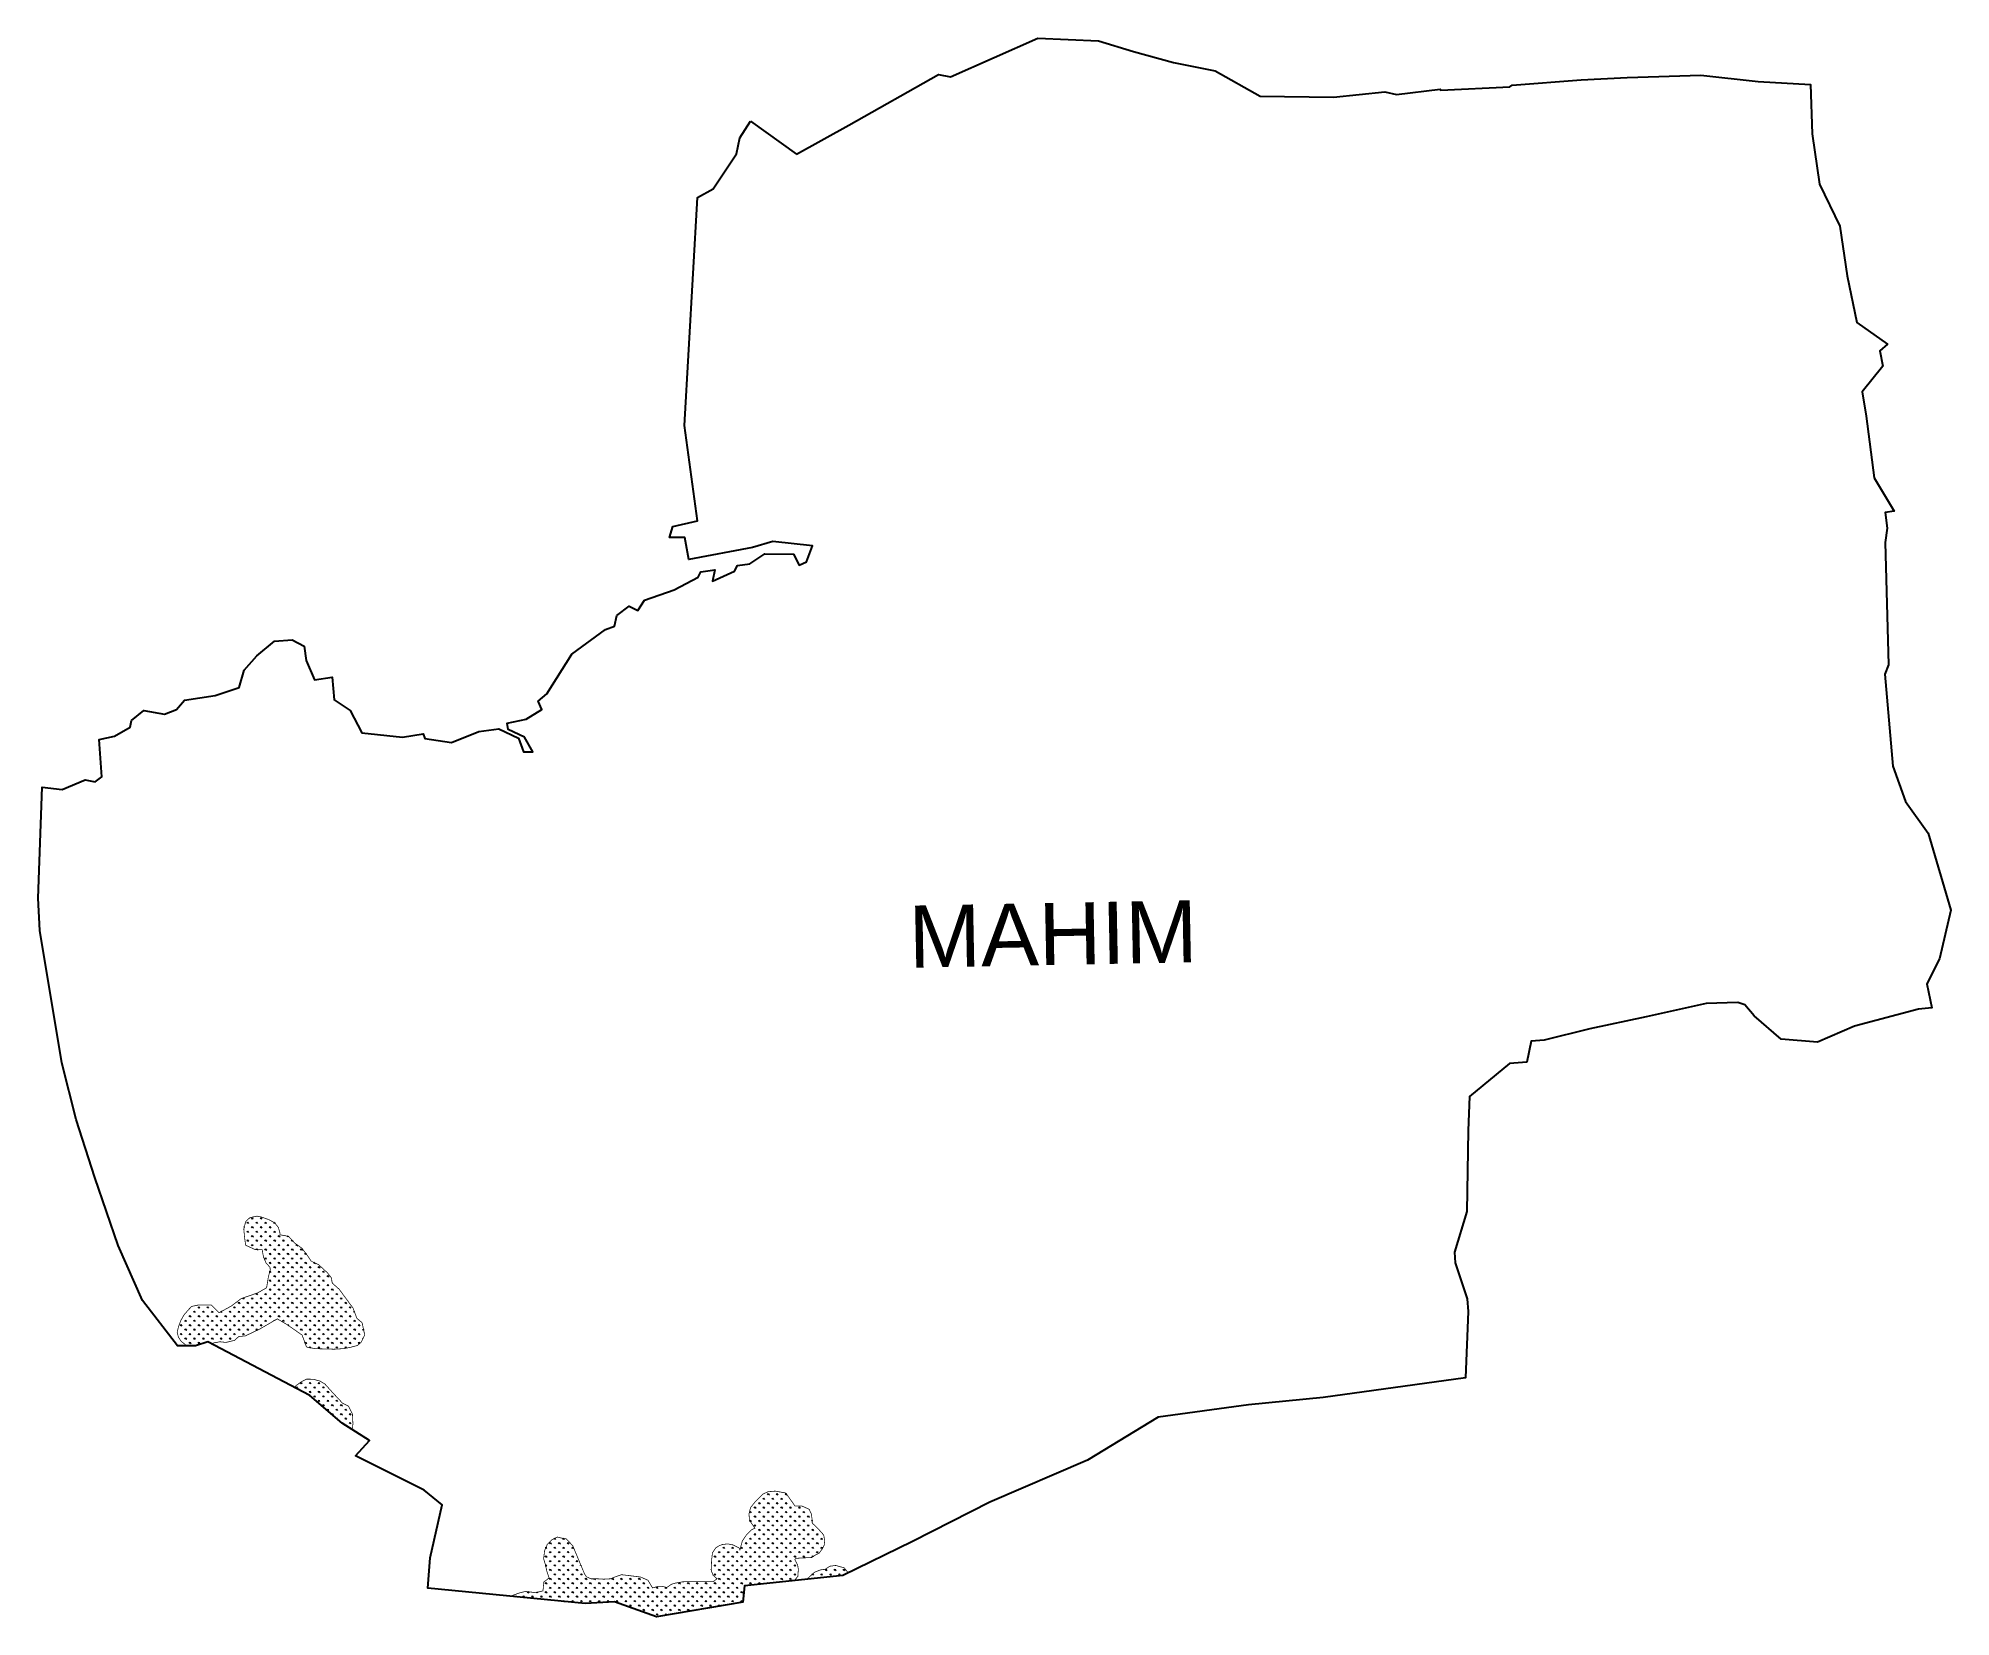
# Model space of a CAD drawing. Header units: metres. Extents: x 260119 to 267842, y 2171850 to 2178220.
import ezdxf

# ---------------------------------------------------------------- set-up
doc = ezdxf.new("R2010")
doc.units = ezdxf.units.M
for name, color, linetype in [('MANGROOVES', 112, 'Continuous'), ('village', 3, 'Continuous'), ('VILLAGE NAME', 250, 'Continuous')]:
    doc.layers.add(name, color=color, linetype=linetype)

msp = doc.modelspace()

# ---------------------------------------------------------------- hatches: boundary and pattern name
at = {"layer": 'MANGROOVES'}
h = msp.add_hatch(dxfattribs=at)
h.set_pattern_fill('GRASS', color=256)
h.paths.add_polyline_path([(261302.7, 2173217.8), (261287.4, 2173237.5), (261252.6, 2173269.6), (261221.2, 2173285.2), (261204.3, 2173310.4), (261184.4, 2173336.7), (261155.8, 2173357.3), (261129.2, 2173385.3), (261096.2, 2173391), (261094.6, 2173401.5), (261089, 2173420.3), (261075.2, 2173438.4), (261053.5, 2173451.1), (261021.3, 2173462.8), (261002.6, 2173466.5), (260974.1, 2173460.5), (260957.1, 2173444.7), (260949.3, 2173414.6), (260953.1, 2173376.2), (260956.9, 2173349.1), (260993.9, 2173332.1), (261023.5, 2173330.6), (261029, 2173300.9), (261039.3, 2173277.4), (261055.4, 2173259.6), (261056.1, 2173249.5), (261048.7, 2173221.7), (261041.5, 2173177.7), (261006.2, 2173157.1), (260938, 2173133.4), (260899.4, 2173103.8), (260849.6, 2173076.8), (260819.2, 2173107.4), (260784.7, 2173107.8), (260763.1, 2173107.3), (260738.8, 2173102.1), (260725.7, 2173088.5), (260707.8, 2173067.6), (260695.6, 2173046.4), (260685.4, 2173019.5), (260680.3, 2172997.1), (260685.5, 2172977.8), (260695.9, 2172962), (260719.9, 2172942.7), (260753.7, 2172942.8), (260804.5, 2172958.8), (260817.1, 2172952.2), (260826, 2172954.4), (260853.1, 2172959.6), (260877.4, 2172956.9), (260912, 2172965.1), (260929, 2172980.6), (260956.1, 2172983.4), (261014.3, 2173011.1), (261084.6, 2173052), (261125.2, 2173028.1), (261184.9, 2172986.4), (261202.6, 2172938.2), (261235.7, 2172931.9), (261261.1, 2172930.9), (261285.2, 2172930.6), (261312.5, 2172929.4), (261350.8, 2172931.7), (261378.9, 2172936.8), (261408.6, 2172944.6), (261424.1, 2172958.6), (261437.6, 2172987.5), (261426.9, 2173036.5), (261405.7, 2173054.3), (261390.6, 2173095.4), (261334.2, 2173171.7), (261306.8, 2173196)])
h = msp.add_hatch(dxfattribs=at)
h.set_pattern_fill('GRASS', color=256)
h.paths.add_polyline_path([(261308.4, 2172753.9), (261276.8, 2172789.1), (261257.2, 2172800.8), (261229.2, 2172808.3), (261202.3, 2172808.6), (261180.2, 2172797), (261159.7, 2172782.2), (261155.9, 2172774.1), (261216.3, 2172742.3), (261346.1, 2172631.2), (261391.1, 2172602.7), (261387.4, 2172608.8), (261390, 2172627.4), (261388.1, 2172667.1), (261372.3, 2172699.7), (261348.3, 2172711.4)])
h = msp.add_hatch(dxfattribs=at)
h.set_pattern_fill('GRASS', color=256)
h.paths.add_polyline_path([(262970.6, 2171974.3), (263170.9, 2171995.4), (263186.3, 2172011.6), (263188.6, 2172041.5), (263185.4, 2172058.6), (263174.5, 2172079.7), (263178.4, 2172085.5), (263242.9, 2172088.9), (263258.9, 2172099.5), (263272.3, 2172106.4), (263285.6, 2172124.3), (263293.1, 2172139.8), (263295, 2172157.3), (263290.7, 2172179.8), (263265.6, 2172208), (263244.5, 2172227.6), (263244.3, 2172240.1), (263241.2, 2172263.9), (263232.3, 2172283.5), (263203.3, 2172296.4), (263175, 2172296.7), (263137.8, 2172349.2), (263095, 2172356.8), (263066.7, 2172354.2), (263047, 2172345.7), (263012, 2172311.1), (262995.8, 2172290.2), (262989.3, 2172265.6), (262991, 2172239.6), (263013.3, 2172206.7), (263001, 2172201.6), (262978.3, 2172179), (262962.1, 2172154.8), (262952.6, 2172119.3), (262949.1, 2172127.7), (262923.5, 2172139.9), (262903.2, 2172143.8), (262880.8, 2172141), (262866.4, 2172135.2), (262854.9, 2172127.2), (262841.9, 2172108.2), (262838.2, 2172078), (262836.8, 2172036.5), (262844.1, 2172017.3), (262860.1, 2172003), (262845.4, 2171991.6), (262762.2, 2171991.8), (262721.5, 2171990.6), (262694.4, 2171986), (262675.7, 2171980.8), (262657.3, 2171967.7), (262641.5, 2171971.9), (262622, 2171972.3), (262599.9, 2171966), (262581.2, 2171996.9), (262551.4, 2172010.1), (262474.5, 2172019.5), (262452.9, 2172012.2), (262431.1, 2172003), (262402.9, 2172001.2), (262377.1, 2172002.9), (262352.2, 2172002.7), (262332.4, 2172011.2), (262325.5, 2172021.7), (262277.5, 2172136.6), (262251.1, 2172164), (262229.9, 2172167.6), (262215.6, 2172171.5), (262193.7, 2172160.2), (262174.8, 2172142.1), (262164.1, 2172117), (262160, 2172084.2), (262167.5, 2172058.4), (262172.7, 2172034.7), (262182.3, 2172006.3), (262160.9, 2171990), (262157.4, 2171954), (262126.5, 2171946.8), (262088, 2171952.2), (262060.1, 2171945.1), (262025.8, 2171932.4), (262327.3, 2171902.8), (262446.7, 2171910.1), (262616.1, 2171849.8), (262964, 2171908.2)])
h = msp.add_hatch(dxfattribs=at)
h.set_pattern_fill('GRASS', color=256)
h.paths.add_polyline_path([(263373.5, 2172047.2), (263339.5, 2172056.7), (263316.1, 2172053.7), (263296.7, 2172041.2), (263278, 2172038.8), (263253.4, 2172029.1), (263223, 2172000.9), (263367.9, 2172016.2), (263390.2, 2172027.1)])

# ---------------------------------------------------------------- linework, layer by layer
at = {"color": 3}
msp.add_lwpolyline([(262995.6, 2177885.2), (263180.4, 2177752.6)], dxfattribs=at)
at = {"layer": 'MANGROOVES', "const_width": 2.97, "flags": 128}
for points in [[(260720.9, 2172942), (260695.9, 2172962), (260685.5, 2172977.8), (260680.3, 2172997.1), (260685.4, 2173019.5), (260695.6, 2173046.4), (260707.8, 2173067.6), (260725.7, 2173088.5), (260738.8, 2173102.1), (260763.1, 2173107.3), (260784.7, 2173107.8), (260819.2, 2173107.4), (260849.6, 2173076.8), (260899.4, 2173103.8), (260938, 2173133.4), (261006.2, 2173157.1), (261041.5, 2173177.7), (261048.7, 2173221.7), (261056.1, 2173249.5), (261055.4, 2173259.6), (261039.3, 2173277.4), (261029, 2173300.9), (261023.5, 2173330.6), (260993.9, 2173332.1), (260956.9, 2173349.1), (260953.1, 2173376.2), (260949.3, 2173414.6), (260957.1, 2173444.7), (260974.1, 2173460.5), (261002.6, 2173466.5), (261021.3, 2173462.8), (261053.5, 2173451.1), (261075.2, 2173438.4), (261089, 2173420.3), (261094.6, 2173401.5), (261096.2, 2173391), (261129.2, 2173385.3), (261155.8, 2173357.3), (261184.4, 2173336.7), (261204.3, 2173310.4), (261221.2, 2173285.2), (261252.6, 2173269.6), (261287.4, 2173237.5), (261302.7, 2173217.8), (261306.8, 2173196), (261334.2, 2173171.7), (261390.6, 2173095.4), (261405.7, 2173054.3), (261426.9, 2173036.5), (261437.6, 2172987.5), (261424.1, 2172958.6), (261408.6, 2172944.6), (261378.9, 2172936.8), (261350.8, 2172931.7), (261312.5, 2172929.4), (261285.2, 2172930.6), (261261.1, 2172930.9), (261235.7, 2172931.9), (261202.6, 2172938.2), (261184.9, 2172986.4), (261125.2, 2173028.1), (261084.6, 2173052), (261014.3, 2173011.1), (260956.1, 2172983.4), (260929, 2172980.6), (260912, 2172965.1), (260877.4, 2172956.9), (260853.1, 2172959.6), (260826, 2172954.4), (260817.1, 2172952.2)], [(261155.9, 2172774.1), (261159.7, 2172782.2), (261180.2, 2172797), (261202.3, 2172808.6), (261229.2, 2172808.3), (261257.2, 2172800.8), (261276.8, 2172789.1), (261308.4, 2172753.9), (261348.3, 2172711.4), (261372.3, 2172699.7), (261388.1, 2172667.1), (261390, 2172627.4), (261387.4, 2172608.8), (261391.1, 2172602.7)], [(262023, 2171931.4), (262060.1, 2171945.1), (262088, 2171952.2), (262126.5, 2171946.8), (262157.4, 2171954), (262160.9, 2171990), (262182.3, 2172006.3), (262172.7, 2172034.7), (262167.5, 2172058.4), (262160, 2172084.2), (262164.1, 2172117), (262174.8, 2172142.1), (262193.7, 2172160.2), (262215.6, 2172171.5), (262229.9, 2172167.6), (262251.1, 2172164), (262277.5, 2172136.6), (262325.5, 2172021.7), (262332.4, 2172011.2), (262352.2, 2172002.7), (262377.1, 2172002.9), (262402.9, 2172001.2), (262431.1, 2172003), (262452.9, 2172012.2), (262474.5, 2172019.5), (262551.4, 2172010.1), (262581.2, 2171996.9), (262599.9, 2171966), (262622, 2171972.3), (262641.5, 2171971.9), (262657.3, 2171967.7), (262675.7, 2171980.8), (262694.4, 2171986), (262721.5, 2171990.6), (262762.2, 2171991.8), (262845.4, 2171991.6), (262860.1, 2172003), (262844.1, 2172017.3), (262836.8, 2172036.5), (262838.2, 2172078), (262841.9, 2172108.2), (262854.9, 2172127.2), (262866.4, 2172135.2), (262880.8, 2172141), (262903.2, 2172143.8), (262923.5, 2172139.9), (262949.1, 2172127.7), (262952.6, 2172119.3), (262962.1, 2172154.8), (262978.3, 2172179), (263001, 2172201.6), (263013.3, 2172206.7), (262991, 2172239.6), (262989.3, 2172265.6), (262995.8, 2172290.2), (263012, 2172311.1), (263047, 2172345.7), (263066.7, 2172354.2), (263095, 2172356.8), (263137.8, 2172349.2), (263175, 2172296.7), (263203.3, 2172296.4), (263232.3, 2172283.5), (263241.2, 2172263.9), (263244.3, 2172240.1), (263244.5, 2172227.6), (263265.6, 2172208), (263290.7, 2172179.8), (263295, 2172157.3), (263293.1, 2172139.8), (263285.6, 2172124.3), (263272.3, 2172106.4), (263258.9, 2172099.5), (263242.9, 2172088.9), (263178.4, 2172085.5), (263174.5, 2172079.7), (263185.4, 2172058.6), (263188.6, 2172041.5), (263186.3, 2172011.6), (263170.9, 2171995.4)], [(263223, 2172000.9), (263253.4, 2172029.1), (263278, 2172038.8), (263296.7, 2172041.2), (263316.1, 2172053.7), (263339.5, 2172056.7), (263373.5, 2172047.2), (263390.2, 2172027.1)]]:
    msp.add_lwpolyline(points, dxfattribs=at)
at = {"layer": 'village', "color": 3}
for points in [[(263180.4, 2177752.6, 0), (263392.9, 2177869.7, 0), (263754.9, 2178073.5, 0), (263802.3, 2178065.1, 0), (264156, 2178220.2, 0), (264401.1, 2178210.1, 0), (264541.6, 2178166.6, 0), (264703.5, 2178122.6, 0), (264871.9, 2178088.4, 0), (265053.8, 2177986.3, 0), (265349.1, 2177983.1, 0), (265557, 2178004.5, 0), (265603.1, 2177992.6, 0), (265780.5, 2178014.6, 0), (265782.1, 2178010.4, 0), (266061.4, 2178024.3, 0), (266071, 2178030.5, 0), (266348.8, 2178051.8, 0), (266534.8, 2178061.3, 0), (266833, 2178071.5, 0), (267063.5, 2178046.1, 0), (267275.8, 2178033.9, 0), (267281.8, 2177834, 0), (267312.3, 2177632, 0), (267393.6, 2177461.9, 0), (267423.4, 2177261.4, 0), (267463, 2177072.9, 0), (267586.1, 2176985.4, 0), (267555.6, 2176958.3, 0), (267567.8, 2176897.1, 0), (267484, 2176793.3, 0), (267500.8, 2176695, 0), (267532.7, 2176445.9, 0), (267613.8, 2176311.6, 0), (267577, 2176306.2, 0), (267584.4, 2176242.8, 0), (267577.1, 2176185.3, 0), (267591, 2175691.7, 0), (267575.6, 2175653.8, 0), (267608.2, 2175282.9, 0), (267659.5, 2175140, 0), (267751.1, 2175012.2, 0), (267841.7, 2174702, 0)], [(267841.7, 2174702, 0), (267796, 2174505.2, 0), (267744.9, 2174404, 0), (267765, 2174307.8, 0), (267712, 2174302.2, 0), (267452.8, 2174233.7, 0), (267303.4, 2174168.4, 0), (267157.2, 2174181.1, 0), (267047.6, 2174274.8, 0), (267009.9, 2174318.9, 0), (266981.6, 2174328.6, 0), (266854.8, 2174324.8, 0), (266612.5, 2174270.3, 0), (266384.1, 2174222.7, 0), (266199.6, 2174176.8, 0), (266146.9, 2174172.6, 0), (266130, 2174087.8, 0), (266059.6, 2174082.8, 0), (265898.8, 2173949.7, 0), (265893.3, 2173811.5, 0), (265887.5, 2173485.2, 0), (265837.5, 2173321.1, 0), (265841.3, 2173278.3, 0), (265888.5, 2173132.1, 0), (265892.7, 2173082.2, 0), (265882.5, 2172813.4, 0), (265307.4, 2172734.2, 0), (265006.2, 2172705.1, 0), (264640.9, 2172655.6, 0), (264356.3, 2172481.4, 0), (263961.3, 2172312.5, 0), (263650, 2172153.2, 0), (263367.9, 2172016.2, 0), (262970.6, 2171974.3, 0), (262964, 2171908.2, 0), (262616.1, 2171849.8, 0), (262446.7, 2171910.1, 0), (262327.3, 2171902.8, 0), (261692.5, 2171965.2, 0), (261701.4, 2172088, 0), (261750.8, 2172301, 0), (261677.3, 2172361, 0), (261400.2, 2172498.9, 0), (261456.6, 2172561.2, 0), (261346.1, 2172631.2, 0), (261216.3, 2172742.3, 0), (260804.5, 2172958.8, 0), (260753.7, 2172942.8, 0), (260681.1, 2172942.7, 0), (260540.7, 2173125.7, 0), (260441.8, 2173348.6, 0), (260347.4, 2173622.3, 0), (260272.5, 2173857.1, 0), (260215, 2174085.6, 0), (260125.4, 2174619, 0), (260119.4, 2174750.3, 0), (260135.8, 2175197.1, 0), (260216, 2175187.7, 0), (260308.8, 2175226.8, 0), (260349.7, 2175219.3, 0), (260376.2, 2175239, 0), (260365, 2175390.7, 0), (260427.8, 2175403.9, 0), (260490.5, 2175440.2, 0), (260495.8, 2175467.4, 0), (260545.3, 2175507.8, 0), (260628.9, 2175492, 0), (260677.5, 2175511.8, 0), (260709.4, 2175548.4, 0), (260834.3, 2175567.4, 0), (260930.3, 2175599.4, 0), (260950.8, 2175669.5, 0), (261001.4, 2175728.3, 0), (261072.8, 2175787.1, 0), (261144.8, 2175792.3, 0), (261192.8, 2175766.5, 0), (261201.4, 2175708.4, 0), (261235.4, 2175630.6, 0), (261305.6, 2175641.9, 0), (261314.6, 2175550.2, 0), (261378.9, 2175507.6, 0), (261426.2, 2175417.7, 0), (261589.9, 2175400, 0), (261673.3, 2175412.6, 0), (261680.2, 2175394.1, 0), (261788.1, 2175378.4, 0), (261898.8, 2175423.1, 0), (261979.1, 2175433.3, 0), (262058.1, 2175395, 0), (262078.9, 2175340.2, 0), (262116.8, 2175340.3, 0), (262082.8, 2175400.1, 0), (262016.8, 2175430.5, 0), (262013.2, 2175456.2, 0), (262089, 2175472.1, 0), (262152.1, 2175511, 0), (262138.2, 2175545.3, 0), (262173.3, 2175574.8, 0), (262274.3, 2175734.8, 0), (262409.3, 2175833.7, 0), (262446.3, 2175847.9, 0), (262455.4, 2175890.9, 0), (262505.6, 2175928.2, 0), (262539.8, 2175910.8, 0), (262567.1, 2175953.1, 0), (262687.3, 2175994.7, 0), (262784.5, 2176045, 0), (262794.7, 2176066.3, 0), (262851.2, 2176075.2, 0), (262842, 2176028.5, 0), (262931, 2176069.9, 0), (262943.2, 2176091.8, 0), (262992.5, 2176098.7, 0), (263053.1, 2176139.2, 0), (263168.5, 2176138.7, 0), (263191.7, 2176093.2, 0), (263221.2, 2176107.4, 0), (263245.1, 2176171.5, 0), (263085.5, 2176189.5, 0), (263003.3, 2176164.5, 0), (262746.8, 2176116.7, 0), (262730.6, 2176204.8, 0), (262667.8, 2176205.6, 0), (262681.6, 2176249.4, 0), (262781.4, 2176272.7, 0), (262728.5, 2176656.8, 0), (262780.9, 2177576.9, 0), (262845.2, 2177611.9, 0), (262939.2, 2177753.9, 0), (262951.7, 2177818.4, 0), (262995.6, 2177885.2, 0)]]:
    msp.add_polyline3d(points, dxfattribs=at)

# ---------------------------------------------------------------- texts
at = {"layer": 'VILLAGE NAME', "insert": (263631.4, 2174719.3), "char_height": 250.513, "attachment_point": 1, "rotation": 1.10283}
msp.add_mtext_dynamic_manual_height_columns('{\\fArial|b0|i0|c0|p34;MAHIM}', width=1674.558, gutter_width=1252.6, heights=[0], dxfattribs=at)

doc.saveas('drawing.dxf')
